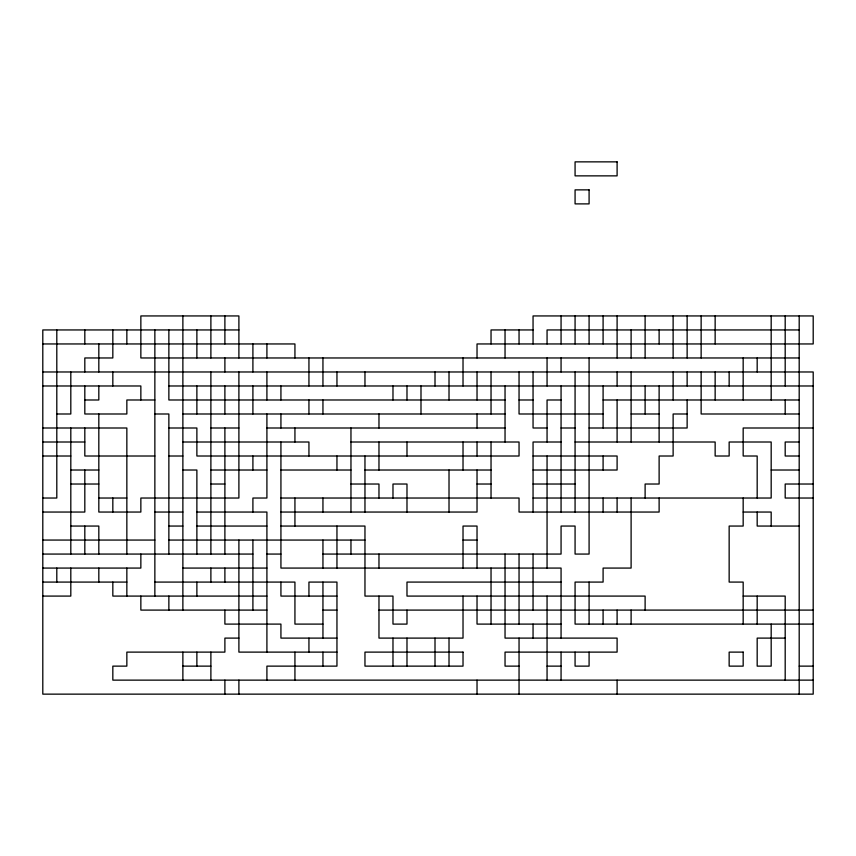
<?xml version="1.0" encoding="UTF-8"?>
<svg xmlns="http://www.w3.org/2000/svg" width="856" height="856" viewBox="0 0 856 856"><rect width="100%" height="100%" fill="white"/><g stroke="black" fill="none" stroke-linecap="round" stroke-linejoin="round"><path stroke-width="1.28" d="M238.899 329.945L42.8 329.945L42.8 694.141L813.2 694.141L813.2 371.975L42.8 371.975M533.053 329.945L491.034 329.945L491.034 343.952M799.194 329.945L547.059 329.945L547.059 343.952M42.8 343.952L294.935 343.952L294.935 357.969M799.194 357.969L140.855 357.969L140.855 315.939L238.899 315.939L238.899 357.969M42.8 385.981L140.855 385.981L140.855 399.987M168.867 385.981L813.2 385.981M84.819 399.987L98.825 399.987L98.825 385.981M154.861 399.987L126.849 399.987L126.849 413.994L84.819 413.994L84.819 385.981M505.04 399.987L168.867 399.987L168.867 329.945M519.046 399.987L533.053 399.987M561.065 399.987L547.059 399.987L547.059 442.006M603.095 399.987L799.194 399.987M56.806 413.994L70.813 413.994L70.813 371.975M154.861 413.994L168.867 413.994L168.867 554.067M182.874 413.994L505.04 413.994M603.095 413.994L519.046 413.994L519.046 371.975M631.107 413.994L659.12 413.994M687.133 413.994L673.126 413.994L673.126 456.013L659.12 456.013L659.12 484.025L645.114 484.025L645.114 498.031M799.194 413.994L701.139 413.994L701.139 371.975M42.8 428L126.849 428L126.849 554.067M168.867 428L196.88 428L196.88 456.013L519.046 456.013L519.046 442.006L350.96 442.006M210.886 428L238.899 428M266.911 428L505.04 428M547.059 428L533.053 428L533.053 371.975M561.065 428L575.072 428M589.088 428L687.133 428L687.133 399.987M813.2 428L743.168 428L743.168 456.013L757.175 456.013L757.175 498.031M42.8 442.006L84.819 442.006M182.874 442.006L308.941 442.006L308.941 456.013M561.065 442.006L533.053 442.006L533.053 512.048M575.072 442.006L715.145 442.006L715.145 456.013L729.152 456.013L729.152 442.006L771.181 442.006L771.181 498.031L533.053 498.031M799.194 442.006L785.187 442.006L785.187 456.013L799.194 456.013M42.8 456.013L70.813 456.013M154.861 456.013L84.819 456.013L84.819 428M168.867 456.013L182.874 456.013M533.053 456.013L617.101 456.013L617.101 470.019L533.053 470.019M70.813 470.019L98.825 470.019M182.874 470.019L196.88 470.019L196.88 554.067M210.886 470.019L266.911 470.019M280.929 470.019L350.96 470.019M364.966 470.019L491.034 470.019M771.181 470.019L799.194 470.019M70.813 484.025L98.825 484.025M210.886 484.025L224.893 484.025M350.96 484.025L378.973 484.025L378.973 498.031M477.027 484.025L491.034 484.025M533.053 484.025L575.072 484.025M813.2 484.025L785.187 484.025L785.187 498.031L813.2 498.031M42.8 498.031L56.806 498.031L56.806 329.945M98.825 498.031L126.849 498.031M280.929 498.031L519.046 498.031L519.046 512.048L659.12 512.048L659.12 498.031M42.8 512.048L84.819 512.048L84.819 470.019M154.861 512.048L182.874 512.048M196.88 512.048L266.911 512.048L266.911 652.112M280.929 512.048L477.027 512.048L477.027 470.019M743.168 512.048L771.181 512.048L771.181 526.055M70.813 526.055L98.825 526.055L98.825 554.067M168.867 526.055L182.874 526.055M196.88 526.055L266.911 526.055M280.929 526.055L364.966 526.055L364.966 596.086L392.979 596.086L392.979 624.099L406.985 624.099L406.985 610.093M799.194 526.055L757.175 526.055L757.175 512.048M42.8 540.061L154.861 540.061M168.867 540.061L364.966 540.061M463.021 540.061L477.027 540.061M42.8 554.067L252.905 554.067M266.911 554.067L280.929 554.067M322.947 554.067L561.065 554.067L561.065 526.055L575.072 526.055L575.072 554.067L589.088 554.067L589.088 357.969M42.8 568.074L140.855 568.074L140.855 554.067M182.874 568.074L266.911 568.074M42.8 582.08L126.849 582.08M154.861 582.08L294.935 582.08L294.935 624.099L322.947 624.099M561.065 582.08L406.985 582.08L406.985 596.086L645.114 596.086L645.114 610.093M42.8 596.086L70.813 596.086L70.813 568.074M266.911 596.086L112.832 596.086L112.832 582.08M336.954 596.086L280.929 596.086L280.929 582.08M743.168 596.086L785.187 596.086L785.187 680.135M266.911 610.093L140.855 610.093L140.855 596.086M322.947 610.093L336.954 610.093M378.973 610.093L813.2 610.093M561.065 624.099L477.027 624.099L477.027 596.086M813.2 624.099L575.072 624.099L575.072 582.08L603.095 582.08L603.095 568.074L631.107 568.074L631.107 498.031M238.899 638.105L224.893 638.105L224.893 652.112L126.849 652.112L126.849 666.129L112.832 666.129L112.832 680.135L813.2 680.135M336.954 638.105L280.929 638.105L280.929 624.099L224.893 624.099L224.893 610.093M785.187 638.105L757.175 638.105L757.175 666.129L771.181 666.129L771.181 624.099M336.954 652.112L238.899 652.112L238.899 540.061M182.874 666.129L210.886 666.129M519.046 666.129L505.04 666.129L505.04 652.112L617.101 652.112L617.101 638.105L505.04 638.105L505.04 554.067M547.059 666.129L561.065 666.129M799.194 666.129L813.2 666.129M799.194 315.939L799.194 694.141M785.187 315.939L785.187 385.981M785.187 399.987L785.187 413.994M771.181 315.939L771.181 399.987M757.175 357.969L757.175 371.975M757.175 596.086L757.175 624.099M743.168 357.969L743.168 399.987M743.168 498.031L743.168 526.055L729.152 526.055L729.152 582.08L743.168 582.08L743.168 624.099M729.152 371.975L729.152 385.981M715.145 315.939L715.145 343.952M715.145 371.975L715.145 399.987M701.139 315.939L701.139 357.969M687.133 315.939L687.133 357.969M687.133 371.975L687.133 385.981M673.126 315.939L673.126 357.969M673.126 371.975L673.126 399.987M659.12 329.945L659.12 343.952M659.12 385.981L659.12 442.006M645.114 315.939L645.114 357.969M645.114 385.981L645.114 413.994M631.107 329.945L631.107 357.969M631.107 371.975L631.107 442.006M631.107 610.093L631.107 624.099M617.101 315.939L617.101 357.969M617.101 371.975L617.101 385.981M617.101 399.987L617.101 442.006M617.101 498.031L617.101 512.048M617.101 610.093L617.101 624.099M617.101 680.135L617.101 694.141M603.095 315.939L603.095 343.952M603.095 385.981L603.095 428M603.095 456.013L603.095 470.019M603.095 498.031L603.095 512.048M603.095 610.093L603.095 624.099M589.088 315.939L589.088 343.952M589.088 582.08L589.088 624.099M589.088 652.112L589.088 666.129L575.072 666.129L575.072 652.112M575.072 315.939L575.072 343.952M575.072 371.975L575.072 512.048M561.065 315.939L561.065 343.952M561.065 357.969L561.065 371.975M561.065 385.981L561.065 512.048M561.065 638.105L561.065 568.074L280.929 568.074L280.929 442.006M561.065 652.112L561.065 680.135M547.059 357.969L547.059 385.981M547.059 456.013L547.059 568.074M547.059 596.086L547.059 680.135M533.053 343.952L533.053 315.939L813.2 315.939L813.2 343.952L477.027 343.952L477.027 357.969M533.053 554.067L533.053 610.093M533.053 624.099L533.053 638.105M519.046 329.945L519.046 343.952M519.046 554.067L519.046 624.099M519.046 638.105L519.046 694.141M505.04 329.945L505.04 357.969M505.04 385.981L505.04 442.006M491.034 371.975L491.034 413.994M491.034 442.006L491.034 498.031M491.034 568.074L491.034 624.099M477.027 371.975L477.027 399.987M477.027 413.994L477.027 428M477.027 442.006L477.027 456.013M477.027 568.074L477.027 526.055L463.021 526.055L463.021 568.074M477.027 680.135L477.027 694.141M463.021 357.969L463.021 385.981M463.021 442.006L463.021 470.019M463.021 596.086L463.021 638.105L378.973 638.105L378.973 596.086M449.015 371.975L449.015 399.987M449.015 470.019L449.015 512.048M449.015 638.105L449.015 666.129M435.009 371.975L435.009 385.981M435.009 638.105L435.009 666.129M420.992 385.981L420.992 413.994M406.985 385.981L406.985 399.987M406.985 442.006L406.985 456.013M406.985 512.048L406.985 484.025L392.979 484.025L392.979 498.031M406.985 638.105L406.985 666.129M392.979 385.981L392.979 399.987M392.979 638.105L392.979 666.129M378.973 413.994L378.973 428M378.973 442.006L378.973 470.019M378.973 554.067L378.973 568.074M364.966 371.975L364.966 385.981M364.966 456.013L364.966 512.048M350.96 428L350.96 512.048M350.96 540.061L350.96 554.067M336.954 371.975L336.954 385.981M336.954 456.013L336.954 470.019M336.954 526.055L336.954 568.074M322.947 357.969L322.947 385.981M322.947 399.987L322.947 413.994M322.947 498.031L322.947 512.048M322.947 540.061L322.947 568.074M322.947 582.08L322.947 638.105M322.947 652.112L322.947 666.129M308.941 357.969L308.941 385.981M308.941 399.987L308.941 413.994M308.941 596.086L308.941 582.08L336.954 582.08L336.954 666.129L266.911 666.129L266.911 680.135M308.941 638.105L308.941 652.112M294.935 428L294.935 442.006M294.935 498.031L294.935 526.055M294.935 652.112L294.935 680.135M280.929 385.981L280.929 399.987M280.929 413.994L280.929 428M266.911 343.952L266.911 357.969M266.911 371.975L266.911 399.987M266.911 413.994L266.911 498.031L252.905 498.031L252.905 512.048M252.905 343.952L252.905 371.975M252.905 385.981L252.905 413.994M252.905 456.013L252.905 470.019M252.905 540.061L252.905 610.093M238.899 371.975L238.899 498.031L140.855 498.031L140.855 512.048L98.825 512.048L98.825 413.994M238.899 680.135L238.899 694.141M224.893 315.939L224.893 343.952M224.893 357.969L224.893 371.975M224.893 385.981L224.893 413.994M224.893 428L224.893 554.067M224.893 568.074L224.893 582.08M224.893 680.135L224.893 694.141M210.886 315.939L210.886 357.969M210.886 371.975L210.886 554.067M210.886 568.074L210.886 582.08M210.886 652.112L210.886 680.135M196.88 329.945L196.88 357.969M196.88 385.981L196.88 413.994M196.88 582.08L196.88 596.086M196.88 652.112L196.88 666.129M182.874 315.939L182.874 610.093M182.874 652.112L182.874 680.135M168.867 596.086L168.867 610.093M154.861 329.945L154.861 596.086M126.849 329.945L126.849 343.952M126.849 568.074L126.849 596.086M112.832 329.945L112.832 357.969L84.819 357.969L84.819 371.975M112.832 371.975L112.832 385.981M112.832 498.031L112.832 512.048M98.825 343.952L98.825 371.975M98.825 568.074L98.825 582.08M84.819 329.945L84.819 343.952M84.819 526.055L84.819 554.067M70.813 428L70.813 554.067M56.806 568.074L56.806 582.08M617.101 161.859L575.072 161.859L575.072 175.865L617.101 175.865L617.101 161.859M589.088 189.871L575.072 189.871L575.072 203.889L589.088 203.889L589.088 189.871M463.021 652.112L364.966 652.112L364.966 666.129L463.021 666.129L463.021 652.112M743.168 652.112L729.152 652.112L729.152 666.129L743.168 666.129L743.168 652.112"/></g></svg>
